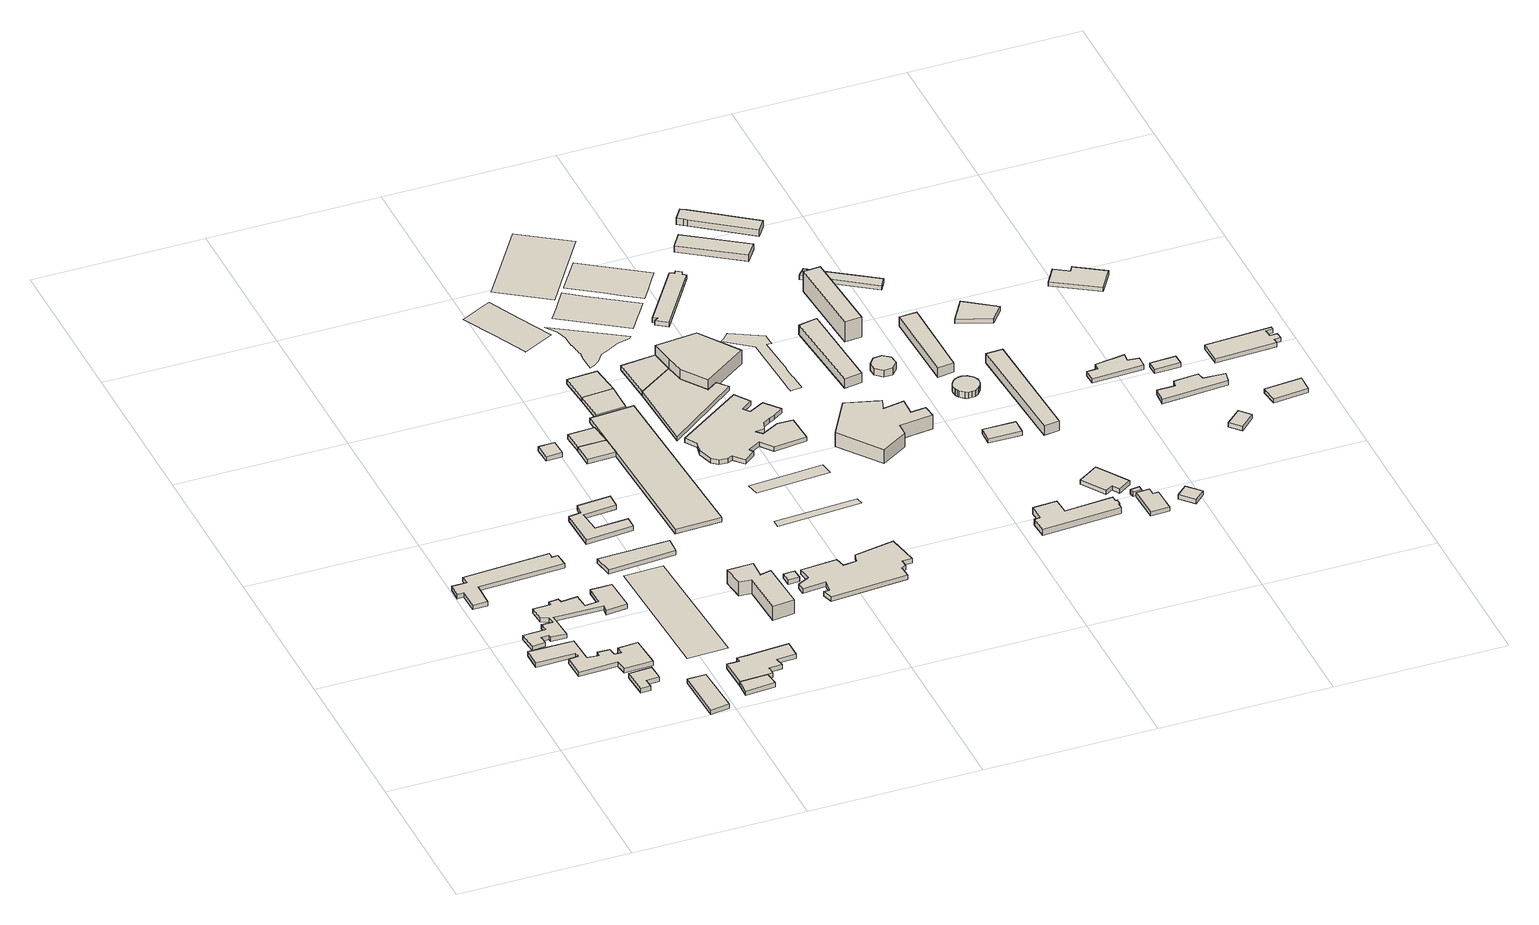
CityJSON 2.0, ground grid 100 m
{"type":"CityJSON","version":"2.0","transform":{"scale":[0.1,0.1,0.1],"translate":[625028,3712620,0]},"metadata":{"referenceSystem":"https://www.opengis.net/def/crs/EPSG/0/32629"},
"CityObjects":{
"building1":{"type":"Building","geometry":[{"type":"MultiSurface","lod":"1","boundaries":[[[0,1,2,3,4,5,6,7,8,9,10,11,12,13,14,15,16,17]],[[16,18,19,17]],[[15,20,18,16]],[[14,21,20,15]],[[13,22,21,14]],[[12,23,22,13]],[[11,24,23,12]],[[10,25,24,11]],[[9,26,25,10]],[[8,27,26,9]],[[7,28,27,8]],[[6,29,28,7]],[[5,30,29,6]],[[4,31,30,5]],[[3,32,31,4]],[[2,33,32,3]],[[1,34,33,2]],[[0,35,34,1]],[[17,19,35,0]],[[18,20,21,22,23,24,25,26,27,28,29,30,31,32,33,34,35,19]],[[36,37,38,39,40,41,42,43,44,45,46,47,48,49,50,51,52,53,54,55,56,57,58,59,60,61]],[[60,62,63,61]],[[59,64,62,60]],[[58,65,64,59]],[[57,66,65,58]],[[56,67,66,57]],[[55,68,67,56]],[[54,69,68,55]],[[53,70,69,54]],[[52,71,70,53]],[[51,72,71,52]],[[50,73,72,51]],[[49,74,73,50]],[[48,75,74,49]],[[47,76,75,48]],[[46,77,76,47]],[[45,78,77,46]],[[44,79,78,45]],[[43,80,79,44]],[[42,81,80,43]],[[41,82,81,42]],[[40,83,82,41]],[[39,84,83,40]],[[38,85,84,39]],[[37,86,85,38]],[[36,87,86,37]],[[61,63,87,36]],[[62,64,65,66,67,68,69,70,71,72,73,74,75,76,77,78,79,80,81,82,83,84,85,86,87,63]]]}]},
"building2":{"type":"Building","geometry":[{"type":"MultiSurface","lod":"1","boundaries":[[[88,89,90,91,92,93]],[[92,94,95,93]],[[91,96,94,92]],[[90,97,96,91]],[[89,98,97,90]],[[88,99,98,89]],[[93,95,99,88]],[[94,96,97,98,99,95]]]}]},
"building3":{"type":"Building","geometry":[{"type":"MultiSurface","lod":"1","boundaries":[[[100,101,102,103,104,105,106,107,108,109,110,111]],[[110,112,113,111]],[[109,114,112,110]],[[108,115,114,109]],[[107,116,115,108]],[[106,117,116,107]],[[105,118,117,106]],[[104,119,118,105]],[[103,120,119,104]],[[102,121,120,103]],[[101,122,121,102]],[[100,123,122,101]],[[111,113,123,100]],[[112,114,115,116,117,118,119,120,121,122,123,113]]]}]},
"building4":{"type":"Building","geometry":[{"type":"MultiSurface","lod":"1","boundaries":[[[124,125,126,127]],[[126,128,129,127]],[[125,130,128,126]],[[124,131,130,125]],[[127,129,131,124]],[[128,130,131,129]]]}]},
"building5":{"type":"Building","geometry":[{"type":"MultiSurface","lod":"1","boundaries":[[[132,133,134,135]],[[134,136,137,135]],[[133,138,136,134]],[[132,139,138,133]],[[135,137,139,132]],[[136,138,139,137]]]}]},
"building6":{"type":"Building","geometry":[{"type":"MultiSurface","lod":"1","boundaries":[[[140,141,142,143]]]}]},
"building7":{"type":"Building","geometry":[{"type":"MultiSurface","lod":"1","boundaries":[[[144,145,146,147,148,149,150,151,135,152,153]],[[152,154,155,153]],[[135,137,154,152]],[[151,156,137,135]],[[150,157,156,151]],[[149,158,157,150]],[[148,159,158,149]],[[147,160,159,148]],[[146,161,160,147]],[[145,162,161,146]],[[144,163,162,145]],[[153,155,163,144]],[[154,137,156,157,158,159,160,161,162,163,155]]]}]},
"building8":{"type":"Building","geometry":[{"type":"MultiSurface","lod":"1","boundaries":[[[164,165,166,167]],[[166,168,169,167]],[[165,170,168,166]],[[164,171,170,165]],[[167,169,171,164]],[[168,170,171,169]]]}]},
"building9":{"type":"Building","geometry":[{"type":"MultiSurface","lod":"1","boundaries":[[[172,173,174,175,176,177,178,179,180,181]],[[180,182,183,181]],[[179,184,182,180]],[[178,185,184,179]],[[177,186,185,178]],[[176,187,186,177]],[[175,188,187,176]],[[174,189,188,175]],[[173,190,189,174]],[[172,191,190,173]],[[181,183,191,172]],[[182,184,185,186,187,188,189,190,191,183]]]}]},
"building10":{"type":"Building","geometry":[{"type":"MultiSurface","lod":"1","boundaries":[[[192,193,194,195]],[[194,196,197,195]],[[193,198,196,194]],[[192,199,198,193]],[[195,197,199,192]],[[196,198,199,197]]]}]},
"building11":{"type":"Building","geometry":[{"type":"MultiSurface","lod":"1","boundaries":[[[200,201,202,203,204,205,206,207]],[[206,208,209,207]],[[205,210,208,206]],[[204,211,210,205]],[[203,212,211,204]],[[202,213,212,203]],[[201,214,213,202]],[[200,215,214,201]],[[207,209,215,200]],[[208,210,211,212,213,214,215,209]]]}]},
"building12":{"type":"Building","geometry":[{"type":"MultiSurface","lod":"1","boundaries":[[[216,217,218,219]],[[218,220,221,219]],[[217,222,220,218]],[[216,223,222,217]],[[219,221,223,216]],[[220,222,223,221]]]}]},
"building13":{"type":"Building","geometry":[{"type":"MultiSurface","lod":"1","boundaries":[[[219,218,224,225]],[[224,226,227,225]],[[218,220,226,224]],[[219,221,220,218]],[[225,227,221,219]],[[226,220,221,227]]]}]},
"building14":{"type":"Building","geometry":[{"type":"MultiSurface","lod":"1","boundaries":[[[228,229,230,231]],[[230,232,233,231]],[[229,234,232,230]],[[228,235,234,229]],[[231,233,235,228]],[[232,234,235,233]]]}]},
"building15":{"type":"Building","geometry":[{"type":"MultiSurface","lod":"1","boundaries":[[[236,237,238,239]],[[238,240,241,239]],[[237,242,240,238]],[[236,243,242,237]],[[239,241,243,236]],[[240,242,243,241]]]}]},
"building16":{"type":"Building","geometry":[{"type":"MultiSurface","lod":"1","boundaries":[[[239,238,244,245]],[[244,246,247,245]],[[238,240,246,244]],[[239,241,240,238]],[[245,247,241,239]],[[246,240,241,247]]]}]},
"building17":{"type":"Building","geometry":[{"type":"MultiSurface","lod":"1","boundaries":[[[248,249,250,251,252,253,254,255,256,257,258,259,260,261,262]]]}]},
"building18":{"type":"Building","geometry":[{"type":"MultiSurface","lod":"1","boundaries":[[[263,264,265,266,267,268,269,270,271,272,273,274,275,276,277,278,279,280]],[[279,281,282,280]],[[278,283,281,279]],[[277,284,283,278]],[[276,285,284,277]],[[275,286,285,276]],[[274,287,286,275]],[[273,288,287,274]],[[272,289,288,273]],[[271,290,289,272]],[[270,291,290,271]],[[269,292,291,270]],[[268,293,292,269]],[[267,294,293,268]],[[266,295,294,267]],[[265,296,295,266]],[[264,297,296,265]],[[263,298,297,264]],[[280,282,298,263]],[[281,283,284,285,286,287,288,289,290,291,292,293,294,295,296,297,298,282]],[[299,300,301,302]],[[301,303,304,302]],[[300,305,303,301]],[[299,306,305,300]],[[302,304,306,299]],[[303,305,306,304]]]}]},
"building19":{"type":"Building","geometry":[{"type":"MultiSurface","lod":"1","boundaries":[[[307,308,309,310]]]}]},
"building20":{"type":"Building","geometry":[{"type":"MultiSurface","lod":"1","boundaries":[[[311,312,313,314,315,316,317,318,319,320,321,322,323,324,325,326,327,328,329,330,331,332,333,334,335,336,337,338,339,340,341,342,343,344,345,346,347,348]]]}]},
"building21":{"type":"Building","geometry":[{"type":"MultiSurface","lod":"1","boundaries":[[[349,350,351,352]],[[351,353,354,352]],[[350,355,353,351]],[[349,356,355,350]],[[352,354,356,349]],[[353,355,356,354]]]}]},
"building22":{"type":"Building","geometry":[{"type":"MultiSurface","lod":"1","boundaries":[[[357,358,359,360]]]}]},
"building23":{"type":"Building","geometry":[{"type":"MultiSurface","lod":"1","boundaries":[[[361,362,363,364,365,350,349]],[[350,355,356,349]],[[365,366,355,350]],[[364,367,366,365]],[[363,368,367,364]],[[362,369,368,363]],[[361,370,369,362]],[[349,356,370,361]],[[355,366,367,368,369,370,356]]]}]},
"building24":{"type":"Building","geometry":[{"type":"MultiSurface","lod":"1","boundaries":[[[371,372,373,374,375,376,377,378,379,380,381,382,383,384,385,386,387,388,389,390,391,392,393,394,395,396,397]],[[396,398,399,397]],[[395,400,398,396]],[[394,401,400,395]],[[393,402,401,394]],[[392,403,402,393]],[[391,404,403,392]],[[390,405,404,391]],[[389,406,405,390]],[[388,407,406,389]],[[387,408,407,388]],[[386,409,408,387]],[[385,410,409,386]],[[384,411,410,385]],[[383,412,411,384]],[[382,413,412,383]],[[381,414,413,382]],[[380,415,414,381]],[[379,416,415,380]],[[378,417,416,379]],[[377,418,417,378]],[[376,419,418,377]],[[375,420,419,376]],[[374,421,420,375]],[[373,422,421,374]],[[372,423,422,373]],[[371,424,423,372]],[[397,399,424,371]],[[398,400,401,402,403,404,405,406,407,408,409,410,411,412,413,414,415,416,417,418,419,420,421,422,423,424,399]]]}]},
"building25":{"type":"Building","geometry":[{"type":"MultiSurface","lod":"1","boundaries":[[[425,426,427,428,429,430,431,432,433]]]}]},
"building26":{"type":"Building","geometry":[{"type":"MultiSurface","lod":"1","boundaries":[[[434,435,436,437,438,439,440,441,442,443,444,445,446,447]]]}]},
"building27":{"type":"Building","geometry":[{"type":"MultiSurface","lod":"1","boundaries":[[[448,362,361,349,352,449]],[[352,450,451,449]],[[349,452,450,352]],[[361,453,452,349]],[[362,454,453,361]],[[448,455,454,362]],[[449,451,455,448]],[[450,452,453,454,455,451]]]}]},
"building28":{"type":"Building","geometry":[{"type":"MultiSurface","lod":"1","boundaries":[[[456,457,458,459,460,461,462,463,464,465,466,467,468,469]]]}]},
"building29":{"type":"Building","geometry":[{"type":"MultiSurface","lod":"1","boundaries":[[[470,471,472,473,474,475,476,477,478,479]],[[478,480,481,479]],[[477,482,480,478]],[[476,483,482,477]],[[475,484,483,476]],[[474,485,484,475]],[[473,486,485,474]],[[472,487,486,473]],[[471,488,487,472]],[[470,489,488,471]],[[479,481,489,470]],[[480,482,483,484,485,486,487,488,489,481]]]}]},
"building30":{"type":"Building","geometry":[{"type":"MultiSurface","lod":"1","boundaries":[[[490,491,492,493,494,495,496,497,498,499,500,501,502,503,504,505,506,507,508,509,510,511,512,513,514,515]]]}]},
"building31":{"type":"Building","geometry":[{"type":"MultiSurface","lod":"1","boundaries":[[[516,517,518,519,520,521,522,523,524,525,526]],[[525,527,528,526]],[[524,529,527,525]],[[523,530,529,524]],[[522,531,530,523]],[[521,532,531,522]],[[520,533,532,521]],[[519,534,533,520]],[[518,535,534,519]],[[517,536,535,518]],[[516,537,536,517]],[[526,528,537,516]],[[527,529,530,531,532,533,534,535,536,537,528]]]}]},
"building32":{"type":"Building","geometry":[{"type":"MultiSurface","lod":"1","boundaries":[[[538,539,540,541]],[[540,542,543,541]],[[539,544,542,540]],[[538,545,544,539]],[[541,543,545,538]],[[542,544,545,543]]]}]},
"building33":{"type":"Building","geometry":[{"type":"MultiSurface","lod":"1","boundaries":[[[546,547,548,549,550,551,552,553,554,555,556,557]],[[556,558,559,557]],[[555,560,558,556]],[[554,561,560,555]],[[553,562,561,554]],[[552,563,562,553]],[[551,564,563,552]],[[550,565,564,551]],[[549,566,565,550]],[[548,567,566,549]],[[547,568,567,548]],[[546,569,568,547]],[[557,559,569,546]],[[558,560,561,562,563,564,565,566,567,568,569,559]]]}]},
"building34":{"type":"Building","geometry":[{"type":"MultiSurface","lod":"1","boundaries":[[[570,571,572,573,574,575,576,577]],[[576,578,579,577]],[[575,580,578,576]],[[574,581,580,575]],[[573,582,581,574]],[[572,583,582,573]],[[571,584,583,572]],[[570,585,584,571]],[[577,579,585,570]],[[578,580,581,582,583,584,585,579]]]}]},
"building35":{"type":"Building","geometry":[{"type":"MultiSurface","lod":"1","boundaries":[[[586,587,588,589,590]],[[589,591,592,590]],[[588,593,591,589]],[[587,594,593,588]],[[586,595,594,587]],[[590,592,595,586]],[[591,593,594,595,592]],[[596,597,598,599,600,601,602]],[[601,603,604,602]],[[600,605,603,601]],[[599,606,605,600]],[[598,607,606,599]],[[597,608,607,598]],[[596,609,608,597]],[[602,604,609,596]],[[603,605,606,607,608,609,604]]]}]},
"building36":{"type":"Building","geometry":[{"type":"MultiSurface","lod":"1","boundaries":[[[610,611,612,613]],[[612,614,615,613]],[[611,616,614,612]],[[610,617,616,611]],[[613,615,617,610]],[[614,616,617,615]]]}]},
"building37":{"type":"Building","geometry":[{"type":"MultiSurface","lod":"1","boundaries":[[[618,619,620,621]],[[620,622,623,621]],[[619,624,622,620]],[[618,625,624,619]],[[621,623,625,618]],[[622,624,625,623]]]}]},
"building38":{"type":"Building","geometry":[{"type":"MultiSurface","lod":"1","boundaries":[[[626,627,628,629,630,631,632,633,634,635,636,637,638,639,640,641,642,643,644,645,646,647,648,649,650]],[[649,651,652,650]],[[648,653,651,649]],[[647,654,653,648]],[[646,655,654,647]],[[645,656,655,646]],[[644,657,656,645]],[[643,658,657,644]],[[642,659,658,643]],[[641,660,659,642]],[[640,661,660,641]],[[639,662,661,640]],[[638,663,662,639]],[[637,664,663,638]],[[636,665,664,637]],[[635,666,665,636]],[[634,667,666,635]],[[633,668,667,634]],[[632,669,668,633]],[[631,670,669,632]],[[630,671,670,631]],[[629,672,671,630]],[[628,673,672,629]],[[627,674,673,628]],[[626,675,674,627]],[[650,652,675,626]],[[651,653,654,655,656,657,658,659,660,661,662,663,664,665,666,667,668,669,670,671,672,673,674,675,652]]]}]},
"building39":{"type":"Building","geometry":[{"type":"MultiSurface","lod":"1","boundaries":[[[676,677,678,679,680,681]],[[680,682,683,681]],[[679,684,682,680]],[[678,685,684,679]],[[677,686,685,678]],[[676,687,686,677]],[[681,683,687,676]],[[682,684,685,686,687,683]]]}]},
"building40":{"type":"Building","geometry":[{"type":"MultiSurface","lod":"1","boundaries":[[[688,689,690,691]],[[690,692,693,691]],[[689,694,692,690]],[[688,695,694,689]],[[691,693,695,688]],[[692,694,695,693]]]}]},
"building41":{"type":"Building","geometry":[{"type":"MultiSurface","lod":"1","boundaries":[[[696,697,698,699]],[[698,700,701,699]],[[697,702,700,698]],[[696,703,702,697]],[[699,701,703,696]],[[700,702,703,701]]]}]},
"building42":{"type":"Building","geometry":[{"type":"MultiSurface","lod":"1","boundaries":[[[704,705,706,707]],[[706,708,709,707]],[[705,710,708,706]],[[704,711,710,705]],[[707,709,711,704]],[[708,710,711,709]],[[712,713,714,715,716,717]],[[716,718,719,717]],[[715,720,718,716]],[[714,721,720,715]],[[713,722,721,714]],[[712,723,722,713]],[[717,719,723,712]],[[718,720,721,722,723,719]]]}]},
"building43":{"type":"Building","geometry":[{"type":"MultiSurface","lod":"1","boundaries":[[[724,725,726,727]],[[726,728,729,727]],[[725,730,728,726]],[[724,731,730,725]],[[727,729,731,724]],[[728,730,731,729]]]}]},
"building44":{"type":"Building","geometry":[{"type":"MultiSurface","lod":"1","boundaries":[[[732,733,734,735]],[[734,736,737,735]],[[733,738,736,734]],[[732,739,738,733]],[[735,737,739,732]],[[736,738,739,737]]]}]},
"building45":{"type":"Building","geometry":[{"type":"MultiSurface","lod":"1","boundaries":[[[740,741,742,743]],[[742,744,745,743]],[[741,746,744,742]],[[740,747,746,741]],[[743,745,747,740]],[[744,746,747,745]]]}]},
"building46":{"type":"Building","geometry":[{"type":"MultiSurface","lod":"1","boundaries":[[[748,749,750,751,752,753,754,755]],[[754,756,757,755]],[[753,758,756,754]],[[752,759,758,753]],[[751,760,759,752]],[[750,761,760,751]],[[749,762,761,750]],[[748,763,762,749]],[[755,757,763,748]],[[756,758,759,760,761,762,763,757]]]}]},
"building47":{"type":"Building","geometry":[{"type":"MultiSurface","lod":"1","boundaries":[[[764,765,766,767,768,769,770,771]],[[770,772,773,771]],[[769,774,772,770]],[[768,775,774,769]],[[767,776,775,768]],[[766,777,776,767]],[[765,778,777,766]],[[764,779,778,765]],[[771,773,779,764]],[[772,774,775,776,777,778,779,773]]]}]},
"building48":{"type":"Building","geometry":[{"type":"MultiSurface","lod":"1","boundaries":[[[780,781,782,783]],[[782,784,785,783]],[[781,786,784,782]],[[780,787,786,781]],[[783,785,787,780]],[[784,786,787,785]]]}]},
"building49":{"type":"Building","geometry":[{"type":"MultiSurface","lod":"1","boundaries":[[[788,789,790,791]],[[790,792,793,791]],[[789,794,792,790]],[[788,795,794,789]],[[791,793,795,788]],[[792,794,795,793]]]}]},
"building50":{"type":"Building","geometry":[{"type":"MultiSurface","lod":"1","boundaries":[[[796,797,798,799,800,801]],[[800,802,803,801]],[[799,804,802,800]],[[798,805,804,799]],[[797,806,805,798]],[[796,807,806,797]],[[801,803,807,796]],[[802,804,805,806,807,803]]]}]},
"building51":{"type":"Building","geometry":[{"type":"MultiSurface","lod":"1","boundaries":[[[808,809,810,811]],[[810,812,813,811]],[[809,814,812,810]],[[808,815,814,809]],[[811,813,815,808]],[[812,814,815,813]]]}]},
"building52":{"type":"Building","geometry":[{"type":"MultiSurface","lod":"1","boundaries":[[[816,817,818,819,820,821,822,823,824,825]],[[824,826,827,825]],[[823,828,826,824]],[[822,829,828,823]],[[821,830,829,822]],[[820,831,830,821]],[[819,832,831,820]],[[818,833,832,819]],[[817,834,833,818]],[[816,835,834,817]],[[825,827,835,816]],[[826,828,829,830,831,832,833,834,835,827]]]}]}
},
"vertices":[
[422,860,0],[429,695,0],[498,688,0],[499,717,0],[570,715,0],[575,669,0],[618,666,0],[614,712,0],[731,720,0],[742,531,0],[576,526,0],[564,593,0],[339,585,0],[335,715,0],[392,722,0],[387,752,0],[161,748,0],[161,859,0],[161,748,28],[161,859,28],[387,752,28],[392,722,28],[335,715,28],[339,585,28],[564,593,28],[576,526,28],[742,531,28],[731,720,28],[614,712,28],[618,666,28],[575,669,28],[570,715,28],[499,717,28],[498,688,28],[429,695,28],[422,860,28],[319,1059,0],[383,1057,0],[377,1099,0],[335,1118,0],[330,1209,0],[432,1211,0],[432,1235,0],[487,1239,0],[494,1213,0],[589,1222,0],[596,1134,0],[679,1141,0],[678,1256,0],[801,1257,0],[810,1062,0],[684,1047,0],[687,1094,0],[402,1097,0],[411,932,0],[322,935,0],[319,954,0],[275,951,0],[277,903,0],[199,896,0],[191,1007,0],[323,1011,0],[191,1007,28],[323,1011,28],[199,896,28],[277,903,28],[275,951,28],[319,954,28],[322,935,28],[411,932,28],[402,1097,28],[687,1094,28],[684,1047,28],[810,1062,28],[801,1257,28],[678,1256,28],[679,1141,28],[596,1134,28],[589,1222,28],[494,1213,28],[487,1239,28],[432,1235,28],[432,1211,28],[330,1209,28],[335,1118,28],[377,1099,28],[383,1057,28],[319,1059,28],
[580,477,0],[714,484,0],[719,386,0],[643,383,0],[645,327,0],[589,325,0],[645,327,28],[589,325,28],[643,383,28],[719,386,28],[714,484,28],[580,477,28],
[99,1561,0],[93,1612,0],[600,1641,0],[599,1604,0],[634,1608,0],[639,1525,0],[136,1501,0],[133,1359,0],[47,1358,0],[45,1480,0],[9,1477,0],[11,1559,0],[9,1477,28],[11,1559,28],[45,1480,28],[47,1358,28],[133,1359,28],[136,1501,28],[639,1525,28],[634,1608,28],[599,1604,28],[600,1641,28],[93,1612,28],[99,1561,28],
[970,21,0],[857,6,0],[849,315,0],[956,317,0],[849,315,28],[956,317,28],[857,6,28],[970,21,28],
[1258,194,0],[1268,108,0],[1094,94,0],[1097,188,0],[1094,94,28],[1097,188,28],[1268,108,28],[1258,194,28],
[1130,1344,0],[1168,527,0],[933,524,0],[901,1340,0],
[1162,393,0],[1227,394,0],[1466,410,0],[1466,307,0],[1353,301,0],[1362,248,0],[1288,242,0],[1289,195,0],[1093,361,0],[1163,361,0],[1093,361,28],[1163,361,28],[1289,195,28],[1288,242,28],[1362,248,28],[1353,301,28],[1466,307,28],[1466,410,28],[1227,394,28],[1162,393,28],
[1229,1413,0],[834,1385,0],[815,1501,0],[1233,1512,0],[815,1501,28],[1233,1512,28],[834,1385,28],[1229,1413,28],
[898,1985,0],[1092,2000,0],[1091,1914,0],[897,1897,0],[909,1765,0],[1103,1775,0],[1104,1703,0],[825,1679,0],[820,1910,0],[892,1921,0],[820,1910,28],[892,1921,28],[825,1679,28],[1104,1703,28],[1103,1775,28],[909,1765,28],[897,1897,28],[1091,1914,28],[1092,2000,28],[898,1985,28],
[911,2457,0],[907,2558,0],[1002,2561,0],[1006,2461,0],[1002,2561,28],[1006,2461,28],[907,2558,28],[911,2457,28],
[1529,964,0],[1594,979,0],[1610,686,0],[1481,672,0],[1469,937,0],[1398,946,0],[1383,1070,0],[1531,1074,0],[1383,1070,90],[1531,1074,90],[1398,946,90],[1469,937,90],[1481,672,90],[1610,686,90],[1594,979,90],[1529,964,90],
[1271,2358,0],[1102,2352,0],[1100,2477,0],[1263,2479,0],[1100,2477,28],[1263,2479,28],[1102,2352,28],[1271,2358,28],
[1092,2601,0],[1249,2608,0],[1092,2601,28],[1249,2608,28],
[1566,1600,0],[1296,1591,0],[1256,2695,0],[1514,2711,0],[1256,2695,28],[1514,2711,28],[1296,1591,28],[1566,1600,28],
[1472,2721,0],[1299,2706,0],[1288,2885,0],[1472,2898,0],[1288,2885,28],[1472,2898,28],[1299,2706,28],[1472,2721,28],
[1275,3064,0],[1452,3074,0],[1275,3064,28],[1452,3074,28],
[987,3808,0],[1010,3820,0],[1147,3887,0],[1170,3899,0],[1191,3857,0],[1192,3857,0],[1268,3701,0],[1268,3700,0],[1365,3503,0],[1342,3492,0],[1205,3424,0],[1182,3413,0],[1181,3414,0],[1181,3415,0],[1085,3610,0],
[1775,1005,0],[1986,1020,0],[2000,958,0],[2080,969,0],[2094,1022,0],[2325,1062,0],[2360,877,0],[2302,876,0],[2303,831,0],[2276,821,0],[2281,749,0],[1832,716,0],[1813,777,0],[1850,778,0],[1855,852,0],[1718,838,0],[1717,888,0],[1786,923,0],[1717,888,28],[1786,923,28],[1718,838,28],[1855,852,28],[1850,778,28],[1813,777,28],[1832,716,28],[2281,749,28],[2276,821,28],[2303,831,28],[2302,876,28],[2360,877,28],[2325,1062,28],[2094,1022,28],[2080,969,28],[2000,958,28],[1986,1020,28],[1775,1005,28],[1679,942,0],[1676,1005,0],[1741,1008,0],[1744,945,0],[1741,1008,28],[1744,945,28],[1676,1005,28],[1679,942,28],
[2306,1522,0],[2315,1482,0],[1824,1449,0],[1824,1496,0],
[1750,3333,0],[1736,3317,0],[1723,3317,0],[1722,3313,0],[1711,3315,0],[1709,3312,0],[1698,3311,0],[1695,3309,0],[1685,3308,0],[1683,3306,0],[1672,3307,0],[1669,3303,0],[1659,3304,0],[1587,3260,0],[1543,3243,0],[1505,3188,0],[1473,3163,0],[1444,3151,0],[1442,3168,0],[1440,3252,0],[1444,3255,0],[1443,3274,0],[1446,3276,0],[1444,3295,0],[1441,3298,0],[1441,3311,0],[1438,3313,0],[1440,3326,0],[1435,3329,0],[1436,3344,0],[1433,3347,0],[1434,3362,0],[1430,3364,0],[1432,3377,0],[1428,3378,0],[1425,3448,0],[1405,3518,0],[1358,3582,0],
[1811,2954,0],[1604,2813,0],[1587,3073,0],[1791,3095,0],[1587,3073,28],[1791,3095,28],[1604,2813,28],[1811,2954,28],
[2253,1877,0],[2264,1798,0],[1836,1771,0],[1821,1847,0],
[1833,2843,0],[1934,2699,0],[1997,2743,0],[2048,2685,0],[1622,2364,0],[1622,2364,28],[2048,2685,28],[1997,2743,28],[1934,2699,28],[1833,2843,28],
[2103,2519,0],[2036,2469,0],[2066,2432,0],[2156,2481,0],[2229,2394,0],[2170,2351,0],[2135,2334,0],[2093,2308,0],[2074,2256,0],[2024,2251,0],[2054,2221,0],[2156,2277,0],[2246,2276,0],[2255,2107,0],[2062,2085,0],[2006,2158,0],[1931,2115,0],[1945,2089,0],[1878,2036,0],[1827,2094,0],[1795,2081,0],[1745,2086,0],[1712,2115,0],[1684,2204,0],[1698,2269,0],[1654,2338,0],[2042,2606,0],[1654,2338,28],[2042,2606,28],[1698,2269,28],[1684,2204,28],[1712,2115,28],[1745,2086,28],[1795,2081,28],[1827,2094,28],[1878,2036,28],[1945,2089,28],[1931,2115,28],[2006,2158,28],[2062,2085,28],[2255,2107,28],[2246,2276,28],[2156,2277,28],[2054,2221,28],[2024,2251,28],[2074,2256,28],[2093,2308,28],[2135,2334,28],[2170,2351,28],[2229,2394,28],[2156,2481,28],[2066,2432,28],[2036,2469,28],[2103,2519,28],
[1216,3981,0],[1313,4123,0],[1519,4427,0],[1650,4340,0],[1803,4239,0],[1632,3987,0],[1500,3792,0],[1448,3826,0],[1432,3838,0],
[1608,3518,0],[1535,3568,0],[1427,3641,0],[1477,3714,0],[1508,3760,0],[1558,3833,0],[1665,3760,0],[1738,3711,0],[1812,3661,0],[1919,3588,0],[1870,3515,0],[1838,3469,0],[1789,3396,0],[1681,3469,0],
[2198,2883,0],[2038,3118,0],[1791,3095,90],[2038,3118,90],[1811,2954,90],[1833,2843,90],[1934,2699,90],[2198,2883,90],
[1585,3871,0],[1635,3944,0],[1666,3990,0],[1716,4063,0],[1823,3990,0],[1896,3941,0],[1969,3891,0],[2077,3818,0],[2027,3745,0],[1996,3699,0],[1946,3626,0],[1839,3699,0],[1766,3749,0],[1693,3798,0],
[2165,3742,0],[2176,3760,0],[2206,3738,0],[2199,3718,0],[2217,3704,0],[1970,3338,0],[1905,3383,0],[1929,3397,0],[1902,3409,0],[2139,3755,0],[1902,3409,28],[2139,3755,28],[1929,3397,28],[1905,3383,28],[1970,3338,28],[2217,3704,28],[2199,3718,28],[2206,3738,28],[2176,3760,28],[2165,3742,28],
[2411,3070,0],[2415,3011,0],[2416,2996,0],[2385,2997,0],[2397,2820,0],[2401,2765,0],[2401,2738,0],[2404,2677,0],[2407,2672,0],[2409,2626,0],[2414,2578,0],[2414,2566,0],[2405,2569,0],[2404,2565,0],[2374,2565,0],[2371,2563,0],[2347,2561,0],[2348,2578,0],[2346,2581,0],[2345,2635,0],[2343,2640,0],[2326,2998,0],[2176,3112,0],[2197,3128,0],[2206,3137,0],[2233,3168,0],
[2717,2183,0],[2696,2114,0],[2820,2135,0],[2816,2028,0],[2907,2037,0],[2914,1961,0],[2717,1938,0],[2716,1862,0],[2559,1765,0],[2377,2006,0],[2515,2242,0],[2377,2006,90],[2515,2242,90],[2559,1765,90],[2716,1862,90],[2717,1938,90],[2914,1961,90],[2907,2037,90],[2816,2028,90],[2820,2135,90],[2696,2114,90],[2717,2183,90],
[2725,2490,0],[2622,2475,0],[2580,3018,0],[2690,3040,0],[2580,3018,60],[2690,3040,60],[2622,2475,60],[2725,2490,60],
[3263,960,0],[3544,980,0],[3545,947,0],[3555,947,0],[3558,913,0],[3549,911,0],[3550,877,0],[3092,848,0],[3086,951,0],[3121,953,0],[3115,1050,0],[3256,1058,0],[3115,1050,40],[3256,1058,40],[3121,953,40],[3086,951,40],[3092,848,40],[3550,877,40],[3549,911,40],[3558,913,40],[3555,947,40],[3545,947,40],[3544,980,40],[3263,960,40],
[2938,2532,0],[2901,2492,0],[2849,2491,0],[2811,2526,0],[2807,2573,0],[2840,2614,0],[2892,2619,0],[2933,2587,0],[2892,2619,45],[2933,2587,45],[2840,2614,45],[2807,2573,45],[2811,2526,45],[2849,2491,45],[2901,2492,45],[2938,2532,45],
[2248,3954,0],[2248,3955,0],[2306,4043,0],[2644,3815,0],[2582,3729,0],[2644,3815,40],[2582,3729,40],[2306,4043,40],[2248,3955,40],[2248,3954,40],[2719,3918,0],[2402,4148,0],[2383,4161,0],[2353,4183,0],[2400,4254,0],[2433,4234,0],[2770,3990,0],[2433,4234,40],[2770,3990,40],[2400,4254,40],[2353,4183,40],[2383,4161,40],[2402,4148,40],[2719,3918,40],
[2778,2865,0],[2747,3370,0],[2846,3376,0],[2878,2871,0],[2846,3376,130],[2878,2871,130],[2747,3370,130],[2778,2865,130],
[3330,1729,0],[3139,1731,0],[3140,1823,0],[3332,1820,0],[3140,1823,28],[3332,1820,28],[3139,1731,28],[3330,1729,28],
[3272,2262,0],[3284,2235,0],[3285,2224,0],[3284,2210,0],[3282,2200,0],[3276,2187,0],[3267,2173,0],[3254,2160,0],[3235,2146,0],[3211,2144,0],[3191,2145,0],[3176,2152,0],[3149,2176,0],[3145,2184,0],[3139,2197,0],[3138,2205,0],[3137,2226,0],[3142,2245,0],[3150,2262,0],[3170,2282,0],[3176,2284,0],[3185,2289,0],[3195,2291,0],[3213,2294,0],[3243,2286,0],[3213,2294,40],[3243,2286,40],[3195,2291,40],[3185,2289,40],[3176,2284,40],[3170,2282,40],[3150,2262,40],[3142,2245,40],[3137,2226,40],[3138,2205,40],[3139,2197,40],[3145,2184,40],[3149,2176,40],[3176,2152,40],[3191,2145,40],[3211,2144,40],[3235,2146,40],[3254,2160,40],[3267,2173,40],[3276,2187,40],[3282,2200,40],[3284,2210,40],[3285,2224,40],[3284,2235,40],[3272,2262,40],
[3585,1091,0],[3542,1064,0],[3450,1204,0],[3569,1282,0],[3689,1100,0],[3612,1049,0],[3689,1100,28],[3612,1049,28],[3569,1282,28],[3450,1204,28],[3542,1064,28],[3585,1091,28],
[3210,2395,0],[3114,2382,0],[3099,2889,0],[3201,2893,0],[3099,2889,60],[3201,2893,60],[3114,2382,60],[3210,2395,60],
[3169,3281,0],[3135,3224,0],[2768,3478,0],[2810,3523,0],[2768,3478,28],[2810,3523,28],[3135,3224,28],[3169,3281,28],
[3667,996,0],[3663,1024,0],[3715,1030,0],[3718,1001,0],[3715,1030,28],[3718,1001,28],[3663,1024,28],[3667,996,28],[3758,991,0],[3759,948,0],[3792,948,0],[3796,800,0],[3686,796,0],[3680,988,0],[3686,796,28],[3680,988,28],[3796,800,28],[3792,948,28],[3759,948,28],[3758,991,28],
[3530,1696,0],[3438,1686,0],[3399,2408,0],[3496,2412,0],[3399,2408,60],[3496,2412,60],[3438,1686,60],[3530,1696,60],
[4014,869,0],[3951,810,0],[3880,885,0],[3942,944,0],[3880,885,28],[3942,944,28],[3951,810,28],[4014,869,28],
[3647,2815,0],[3574,2727,0],[3379,2798,0],[3468,2940,0],[3379,2798,28],[3468,2940,28],[3574,2727,28],[3647,2815,28],
[3915,2143,0],[4091,2166,0],[4086,2116,0],[4153,2108,0],[4151,2039,0],[3852,2027,0],[3849,2099,0],[3913,2102,0],[3849,2099,28],[3913,2102,28],[3852,2027,28],[4151,2039,28],[4153,2108,28],[4086,2116,28],[4091,2166,28],[3915,2143,28],
[4235,1805,0],[4242,1847,0],[4387,1859,0],[4396,1815,0],[4524,1809,0],[4511,1742,0],[4123,1715,0],[4130,1805,0],[4123,1715,28],[4130,1805,28],[4511,1742,28],[4524,1809,28],[4396,1815,28],[4387,1859,28],[4242,1847,28],[4235,1805,28],
[4459,1473,0],[4515,1411,0],[4427,1328,0],[4370,1390,0],[4427,1328,28],[4370,1390,28],[4515,1411,28],[4459,1473,28],
[4339,1988,0],[4189,1983,0],[4188,2047,0],[4337,2052,0],[4188,2047,28],[4337,2052,28],[4189,1983,28],[4339,1988,28],
[4299,2901,0],[4216,2772,0],[3966,2928,0],[4029,3027,0],[4111,2975,0],[4131,3008,0],[4111,2975,28],[4131,3008,28],[4029,3027,28],[3966,2928,28],[4216,2772,28],[4299,2901,28],
[4877,1520,0],[4673,1499,0],[4661,1602,0],[4879,1620,0],[4661,1602,28],[4879,1620,28],[4673,1499,28],[4877,1520,28],
[4905,2106,0],[4905,2088,0],[4864,2086,0],[4867,2039,0],[4912,2041,0],[4914,2001,0],[4876,1998,0],[4878,1966,0],[4523,1951,0],[4517,2089,0],[4523,1951,28],[4517,2089,28],[4878,1966,28],[4876,1998,28],[4914,2001,28],[4912,2041,28],[4867,2039,28],[4864,2086,28],[4905,2088,28],[4905,2106,28]
]}
